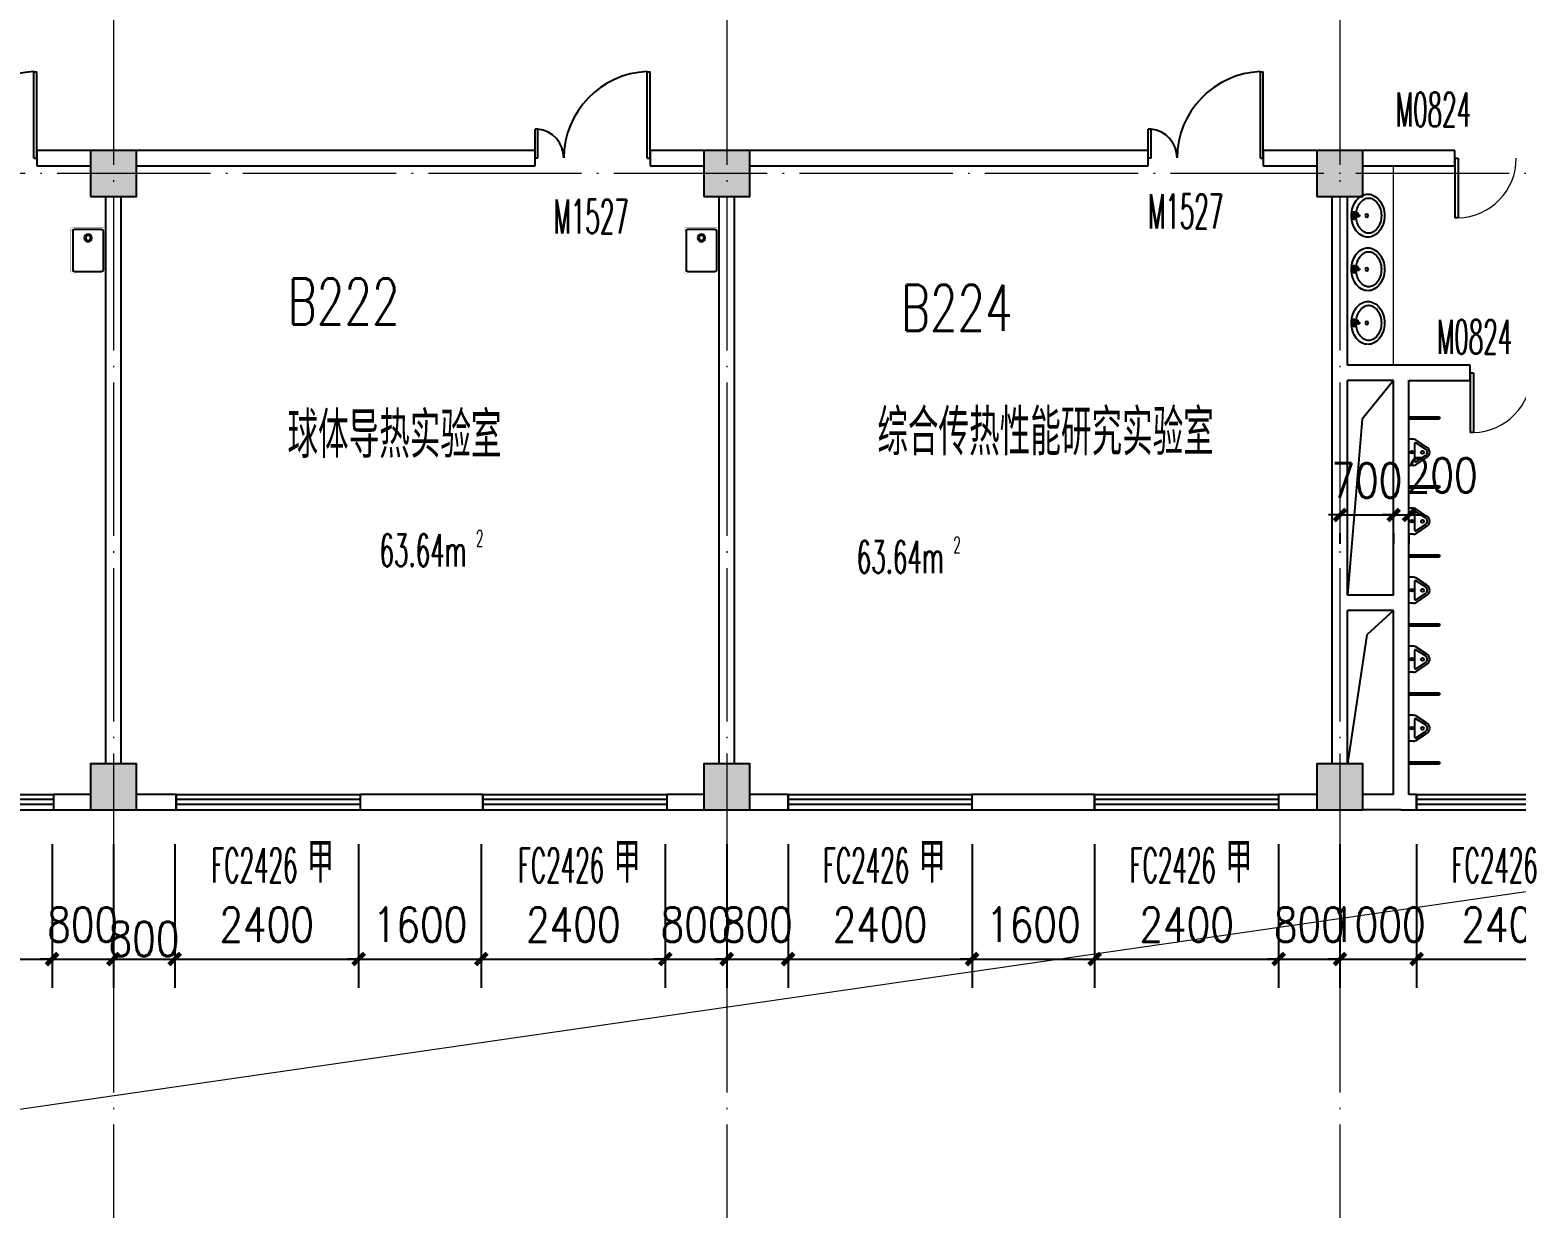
# Model space of a CAD drawing. Extents: x 1417642 to 3570900, y 124798 to 1191112.
# Drawn here: x 1547887 to 1567279, y 594271 to 609646 of the extents above; entities that cross this region are included whole.
import ezdxf

# ---------------------------------------------------------------- set-up
doc = ezdxf.new("R2010")
doc.units = 0
doc.header["$LTSCALE"] = 1000
doc.header["$MEASUREMENT"] = 0
doc.linetypes.add('DOTE', pattern=[2.42, 2, -0.2, 0.02, -0.2])
doc.layers.get('0').update_dxf_attribs({"linetype": 'CONTINUOUS'})
doc.layers.get('Defpoints').update_dxf_attribs({"linetype": 'CONTINUOUS'})
for name, color, linetype in [('COLUMN', 9, 'CONTINUOUS'), ('DOTE', 1, 'DOTE'), ('LATRINE', 6, 'CONTINUOUS'), ('LVTRY', 6, 'CONTINUOUS'), ('PUB_DIM', 3, 'CONTINUOUS'), ('PUB_HATCH', 8, 'CONTINUOUS'), ('PUB_TEXT', 40, 'CONTINUOUS'), ('SPACE', 7, 'CONTINUOUS'), ('STAIR', 2, 'CONTINUOUS'), ('tiaozheng', 20, 'CONTINUOUS'), ('WALL', 4, 'CONTINUOUS'), ('WINDOW', 2, 'CONTINUOUS'), ('WINDOW_TEXT', 7, 'CONTINUOUS'), ('填充', 252, 'CONTINUOUS'), ('水点', 3, 'CONTINUOUS')]:
    doc.layers.add(name, color=color, linetype=linetype)
doc.styles.add('_TCH_SPACE', font='ROMANS', dxfattribs={"width": 0.7, "height": 5, "bigfont": 'Z'})
doc.styles.add('_TCH_WINDOW', font='ROMANS.shx', dxfattribs={"width": 0.7, "height": 400, "bigfont": 'Z.shx'})
doc.styles.add('DIM_FONT', font='SIMPLEX.shx', dxfattribs={"width": 0.8})
doc.styles.get("Standard").update_dxf_attribs({"font": 'GBENOR', "bigfont": 'GBCBIG'})
doc.styles.add('Z', font='ROMANS', dxfattribs={"width": 0.7, "bigfont": 'Z'})
doc.dimstyles.new('DIMN150', dxfattribs={"dimscale": 1.5, "dimtxt": 300, "dimasz": 100, "dimexe": 250, "dimexo": 300, "dimgap": 150, "dimtad": 1, "dimdec": 0, "dimzin": 0, "dimdsep": 46, "dimtxsty": 'DIM_FONT', "dimblk": 'ARCHTICK', "dimcen": 0.09, "dimdle": 1.5, "dimclrt": 7, "dimazin": 2, "dimtfac": 1, "dimtdec": 0, "dimtix": 1, "dimtmove": 2, "dimatfit": 3, "dimldrblk": 'ARCHTICK', "dimfxl": 1, "dimtolj": 1, "dimtzin": 0, "dimarcsym": 0})

# ---------------------------------------------------------------- blocks, each defined once
blk = doc.blocks.new('M_E3')
for p, q in [((-275, -410), (-275, -50)), ((-255, -30), (255, -30)), ((275, -50), (275, -410)), ((255, -430), (-255, -430))]:
    blk.add_line(p, q)
at = {"const_width": 1.5}
for points in [[(-275, 0, 0.414214), (-305, -30, 0.414214)], [(305, -30, 0.414214), (275, 0, 0.414214)], [(-305, -430, 0.414214), (-275, -460, 0.414214)], [(275, -460, 0.414214), (305, -430, 0.414214)]]:
    blk.add_lwpolyline(points, format="xyb", dxfattribs=at)
for points in [[(-275, 0), (275, 0)], [(-305, -430), (-305, -30)], [(305, -30), (305, -430)], [(275, -460), (-275, -460)]]:
    blk.add_lwpolyline(points, dxfattribs=at)
for radius in [50, 32.5]:
    blk.add_circle((165, -230), radius)
for centre, start, end in [((-255, -50), 90, 180), ((255, -50), 0, 90), ((-255, -410), 180, 270), ((255, -410), 270, 0)]:
    blk.add_arc(centre, 20, start, end)
at = {"width": 0.8, "flags": 9}
for tag in ['XSIZE', 'YSIZE']:
    blk.add_attdef(tag, (0, 0), '', height=0.5, dxfattribs=at)
blk = doc.blocks.new('_ArchTick')
at = {"color": 0, "linetype": 'ByBlock', "const_width": 0.4}
blk.add_lwpolyline([(-0.5, -0.5), (0.5, 0.5)], dxfattribs=at)
blk = doc.blocks.new('*D2495')
at = {"layer": 'Defpoints', "color": 0}
for p in [(1564979, 603528), (1565679, 603528), (1565679, 603316)]:
    blk.add_point(p, dxfattribs=at)
at = {"layer": 'PUB_DIM', "color": 0, "lineweight": -2}
for p, q in [((1564979, 603316), (1564829, 603316)), ((1564979, 603316), (1565679, 603316)), ((1565679, 603316), (1565829, 603316)), ((1564979, 603078), (1564979, 602941)), ((1565679, 603078), (1565679, 602941))]:
    blk.add_line(p, q, dxfattribs=at)
at = {"layer": 'PUB_DIM', "color": 0, "lineweight": -2, "xscale": 150, "yscale": 150, "zscale": 150}
blk.add_blockref('_ArchTick', (1564979, 603316), dxfattribs=at)
at = {"layer": 'PUB_DIM', "color": 0, "lineweight": -2, "xscale": 150, "yscale": 150, "zscale": 150, "rotation": 180}
blk.add_blockref('_ArchTick', (1565679, 603316), dxfattribs=at)
at = {"layer": 'PUB_DIM', "color": 7, "insert": (1565329, 603766), "char_height": 450, "attachment_point": 5, "style": 'DIM_FONT'}
blk.add_mtext('\\A1;700', dxfattribs=at)
blk = doc.blocks.new('*D2496')
at = {"layer": 'Defpoints', "color": 0}
for p in [(1565679, 603528), (1565879, 603528), (1565879, 603316)]:
    blk.add_point(p, dxfattribs=at)
at = {"layer": 'PUB_DIM', "color": 0, "lineweight": -2}
for p, q in [((1565679, 603316), (1565529, 603316)), ((1565679, 603316), (1565879, 603316)), ((1565879, 603316), (1566029, 603316)), ((1565679, 603078), (1565679, 602941)), ((1565879, 603078), (1565879, 602941))]:
    blk.add_line(p, q, dxfattribs=at)
at = {"layer": 'PUB_DIM', "color": 0, "lineweight": -2, "xscale": 150, "yscale": 150, "zscale": 150}
blk.add_blockref('_ArchTick', (1565679, 603316), dxfattribs=at)
at = {"layer": 'PUB_DIM', "color": 0, "lineweight": -2, "xscale": 150, "yscale": 150, "zscale": 150, "rotation": 180}
blk.add_blockref('_ArchTick', (1565879, 603316), dxfattribs=at)
at = {"layer": 'PUB_DIM', "color": 7, "insert": (1566312, 603833), "char_height": 450, "attachment_point": 5, "style": 'DIM_FONT'}
blk.add_mtext('\\A1;200', dxfattribs=at)
blk = doc.blocks.new('*D3123')
at = {"layer": 'Defpoints', "color": 0}
for p in [(1545778, 599471), (1548178, 599471), (1548178, 597522)]:
    blk.add_point(p, dxfattribs=at)
at = {"layer": 'PUB_DIM', "color": 0, "lineweight": -2}
for p, q in [((1545778, 599021), (1545778, 597147)), ((1548178, 599021), (1548178, 597147)), ((1545776, 597522), (1548181, 597522))]:
    blk.add_line(p, q, dxfattribs=at)
at = {"layer": 'PUB_DIM', "color": 0, "lineweight": -2, "xscale": 150, "yscale": 150, "zscale": 150, "rotation": 180}
blk.add_blockref('_ArchTick', (1545778, 597522), dxfattribs=at)
at = {"layer": 'PUB_DIM', "color": 0, "lineweight": -2, "xscale": 150, "yscale": 150, "zscale": 150}
blk.add_blockref('_ArchTick', (1548178, 597522), dxfattribs=at)
at = {"layer": 'PUB_DIM', "color": 7, "insert": (1546978, 597972), "char_height": 450, "attachment_point": 5, "style": 'DIM_FONT'}
blk.add_mtext('\\A1;2400', dxfattribs=at)
blk = doc.blocks.new('*D3124')
at = {"layer": 'Defpoints', "color": 0}
for p in [(1548178, 599471), (1548979, 599471), (1548979, 597522)]:
    blk.add_point(p, dxfattribs=at)
at = {"layer": 'PUB_DIM', "color": 0, "lineweight": -2}
for p, q in [((1548178, 599021), (1548178, 597147)), ((1548979, 599021), (1548979, 597147)), ((1548178, 597522), (1548028, 597522)), ((1548178, 597522), (1548979, 597522)), ((1548979, 597522), (1549129, 597522))]:
    blk.add_line(p, q, dxfattribs=at)
at = {"layer": 'PUB_DIM', "color": 0, "lineweight": -2, "xscale": 150, "yscale": 150, "zscale": 150}
blk.add_blockref('_ArchTick', (1548178, 597522), dxfattribs=at)
at = {"layer": 'PUB_DIM', "color": 0, "lineweight": -2, "xscale": 150, "yscale": 150, "zscale": 150, "rotation": 180}
blk.add_blockref('_ArchTick', (1548979, 597522), dxfattribs=at)
at = {"layer": 'PUB_DIM', "color": 7, "insert": (1548578, 597972), "char_height": 450, "attachment_point": 5, "style": 'DIM_FONT'}
blk.add_mtext('\\A1;800', dxfattribs=at)
blk = doc.blocks.new('*D3125')
at = {"layer": 'Defpoints', "color": 0}
for p in [(1548979, 599471), (1549778, 599471), (1549778, 597522)]:
    blk.add_point(p, dxfattribs=at)
at = {"layer": 'PUB_DIM', "color": 0, "lineweight": -2}
for p, q in [((1548979, 599021), (1548979, 597147)), ((1549778, 599021), (1549778, 597147)), ((1548976, 597522), (1549781, 597522))]:
    blk.add_line(p, q, dxfattribs=at)
at = {"layer": 'PUB_DIM', "color": 0, "lineweight": -2, "xscale": 150, "yscale": 150, "zscale": 150, "rotation": 180}
blk.add_blockref('_ArchTick', (1548979, 597522), dxfattribs=at)
at = {"layer": 'PUB_DIM', "color": 0, "lineweight": -2, "xscale": 150, "yscale": 150, "zscale": 150}
blk.add_blockref('_ArchTick', (1549778, 597522), dxfattribs=at)
at = {"layer": 'PUB_DIM', "color": 7, "insert": (1549378, 597785), "char_height": 450, "attachment_point": 5, "style": 'DIM_FONT'}
blk.add_mtext('\\A1;800', dxfattribs=at)
blk = doc.blocks.new('*D3126')
at = {"layer": 'Defpoints', "color": 0}
for p in [(1549778, 599471), (1552178, 599471), (1552178, 597522)]:
    blk.add_point(p, dxfattribs=at)
at = {"layer": 'PUB_DIM', "color": 0, "lineweight": -2}
for p, q in [((1549778, 599021), (1549778, 597147)), ((1552178, 599021), (1552178, 597147)), ((1549776, 597522), (1552181, 597522))]:
    blk.add_line(p, q, dxfattribs=at)
at = {"layer": 'PUB_DIM', "color": 0, "lineweight": -2, "xscale": 150, "yscale": 150, "zscale": 150, "rotation": 180}
blk.add_blockref('_ArchTick', (1549778, 597522), dxfattribs=at)
at = {"layer": 'PUB_DIM', "color": 0, "lineweight": -2, "xscale": 150, "yscale": 150, "zscale": 150}
blk.add_blockref('_ArchTick', (1552178, 597522), dxfattribs=at)
at = {"layer": 'PUB_DIM', "color": 7, "insert": (1550978, 597972), "char_height": 450, "attachment_point": 5, "style": 'DIM_FONT'}
blk.add_mtext('\\A1;2400', dxfattribs=at)
blk = doc.blocks.new('*D3127')
at = {"layer": 'Defpoints', "color": 0}
for p in [(1552178, 599471), (1553778, 599471), (1553778, 597522)]:
    blk.add_point(p, dxfattribs=at)
at = {"layer": 'PUB_DIM', "color": 0, "lineweight": -2}
for p, q in [((1552178, 599021), (1552178, 597147)), ((1553778, 599021), (1553778, 597147)), ((1552178, 597522), (1552028, 597522)), ((1552178, 597522), (1553778, 597522)), ((1553778, 597522), (1553928, 597522))]:
    blk.add_line(p, q, dxfattribs=at)
at = {"layer": 'PUB_DIM', "color": 0, "lineweight": -2, "xscale": 150, "yscale": 150, "zscale": 150}
blk.add_blockref('_ArchTick', (1552178, 597522), dxfattribs=at)
at = {"layer": 'PUB_DIM', "color": 0, "lineweight": -2, "xscale": 150, "yscale": 150, "zscale": 150, "rotation": 180}
blk.add_blockref('_ArchTick', (1553778, 597522), dxfattribs=at)
at = {"layer": 'PUB_DIM', "color": 7, "insert": (1552978, 597972), "char_height": 450, "attachment_point": 5, "style": 'DIM_FONT'}
blk.add_mtext('\\A1;1600', dxfattribs=at)
blk = doc.blocks.new('*D3128')
at = {"layer": 'Defpoints', "color": 0}
for p in [(1553778, 599471), (1556178, 599471), (1556178, 597522)]:
    blk.add_point(p, dxfattribs=at)
at = {"layer": 'PUB_DIM', "color": 0, "lineweight": -2}
for p, q in [((1553778, 599021), (1553778, 597147)), ((1556178, 599021), (1556178, 597147)), ((1553776, 597522), (1556181, 597522))]:
    blk.add_line(p, q, dxfattribs=at)
at = {"layer": 'PUB_DIM', "color": 0, "lineweight": -2, "xscale": 150, "yscale": 150, "zscale": 150, "rotation": 180}
blk.add_blockref('_ArchTick', (1553778, 597522), dxfattribs=at)
at = {"layer": 'PUB_DIM', "color": 0, "lineweight": -2, "xscale": 150, "yscale": 150, "zscale": 150}
blk.add_blockref('_ArchTick', (1556178, 597522), dxfattribs=at)
at = {"layer": 'PUB_DIM', "color": 7, "insert": (1554978, 597972), "char_height": 450, "attachment_point": 5, "style": 'DIM_FONT'}
blk.add_mtext('\\A1;2400', dxfattribs=at)
blk = doc.blocks.new('*D3129')
at = {"layer": 'Defpoints', "color": 0}
for p in [(1556178, 599471), (1556979, 599471), (1556979, 597522)]:
    blk.add_point(p, dxfattribs=at)
at = {"layer": 'PUB_DIM', "color": 0, "lineweight": -2}
for p, q in [((1556178, 599021), (1556178, 597147)), ((1556979, 599021), (1556979, 597147)), ((1556178, 597522), (1556028, 597522)), ((1556178, 597522), (1556979, 597522)), ((1556979, 597522), (1557129, 597522))]:
    blk.add_line(p, q, dxfattribs=at)
at = {"layer": 'PUB_DIM', "color": 0, "lineweight": -2, "xscale": 150, "yscale": 150, "zscale": 150}
blk.add_blockref('_ArchTick', (1556178, 597522), dxfattribs=at)
at = {"layer": 'PUB_DIM', "color": 0, "lineweight": -2, "xscale": 150, "yscale": 150, "zscale": 150, "rotation": 180}
blk.add_blockref('_ArchTick', (1556979, 597522), dxfattribs=at)
at = {"layer": 'PUB_DIM', "color": 7, "insert": (1556578, 597972), "char_height": 450, "attachment_point": 5, "style": 'DIM_FONT'}
blk.add_mtext('\\A1;800', dxfattribs=at)
blk = doc.blocks.new('*D3130')
at = {"layer": 'Defpoints', "color": 0}
for p in [(1556979, 599471), (1557779, 599471), (1557779, 597522)]:
    blk.add_point(p, dxfattribs=at)
at = {"layer": 'PUB_DIM', "color": 0, "lineweight": -2}
for p, q in [((1556979, 599021), (1556979, 597147)), ((1557779, 599021), (1557779, 597147)), ((1556979, 597522), (1556829, 597522)), ((1556979, 597522), (1557779, 597522)), ((1557779, 597522), (1557929, 597522))]:
    blk.add_line(p, q, dxfattribs=at)
at = {"layer": 'PUB_DIM', "color": 0, "lineweight": -2, "xscale": 150, "yscale": 150, "zscale": 150}
blk.add_blockref('_ArchTick', (1556979, 597522), dxfattribs=at)
at = {"layer": 'PUB_DIM', "color": 0, "lineweight": -2, "xscale": 150, "yscale": 150, "zscale": 150, "rotation": 180}
blk.add_blockref('_ArchTick', (1557779, 597522), dxfattribs=at)
at = {"layer": 'PUB_DIM', "color": 7, "insert": (1557379, 597972), "char_height": 450, "attachment_point": 5, "style": 'DIM_FONT'}
blk.add_mtext('\\A1;800', dxfattribs=at)
blk = doc.blocks.new('*D3131')
at = {"layer": 'Defpoints', "color": 0}
for p in [(1557779, 599471), (1560179, 599471), (1560179, 597522)]:
    blk.add_point(p, dxfattribs=at)
at = {"layer": 'PUB_DIM', "color": 0, "lineweight": -2}
for p, q in [((1557779, 599021), (1557779, 597147)), ((1560179, 599021), (1560179, 597147)), ((1557776, 597522), (1560181, 597522))]:
    blk.add_line(p, q, dxfattribs=at)
at = {"layer": 'PUB_DIM', "color": 0, "lineweight": -2, "xscale": 150, "yscale": 150, "zscale": 150, "rotation": 180}
blk.add_blockref('_ArchTick', (1557779, 597522), dxfattribs=at)
at = {"layer": 'PUB_DIM', "color": 0, "lineweight": -2, "xscale": 150, "yscale": 150, "zscale": 150}
blk.add_blockref('_ArchTick', (1560179, 597522), dxfattribs=at)
at = {"layer": 'PUB_DIM', "color": 7, "insert": (1558979, 597972), "char_height": 450, "attachment_point": 5, "style": 'DIM_FONT'}
blk.add_mtext('\\A1;2400', dxfattribs=at)
blk = doc.blocks.new('*D3132')
at = {"layer": 'Defpoints', "color": 0}
for p in [(1560179, 599471), (1561779, 599471), (1561779, 597522)]:
    blk.add_point(p, dxfattribs=at)
at = {"layer": 'PUB_DIM', "color": 0, "lineweight": -2}
for p, q in [((1560179, 599021), (1560179, 597147)), ((1561779, 599021), (1561779, 597147)), ((1560179, 597522), (1560029, 597522)), ((1560179, 597522), (1561779, 597522)), ((1561779, 597522), (1561929, 597522))]:
    blk.add_line(p, q, dxfattribs=at)
at = {"layer": 'PUB_DIM', "color": 0, "lineweight": -2, "xscale": 150, "yscale": 150, "zscale": 150}
blk.add_blockref('_ArchTick', (1560179, 597522), dxfattribs=at)
at = {"layer": 'PUB_DIM', "color": 0, "lineweight": -2, "xscale": 150, "yscale": 150, "zscale": 150, "rotation": 180}
blk.add_blockref('_ArchTick', (1561779, 597522), dxfattribs=at)
at = {"layer": 'PUB_DIM', "color": 7, "insert": (1560979, 597972), "char_height": 450, "attachment_point": 5, "style": 'DIM_FONT'}
blk.add_mtext('\\A1;1600', dxfattribs=at)
blk = doc.blocks.new('*D3133')
at = {"layer": 'Defpoints', "color": 0}
for p in [(1561779, 599471), (1564179, 599471), (1564179, 597522)]:
    blk.add_point(p, dxfattribs=at)
at = {"layer": 'PUB_DIM', "color": 0, "lineweight": -2}
for p, q in [((1561779, 599021), (1561779, 597147)), ((1564179, 599021), (1564179, 597147)), ((1561776, 597522), (1564181, 597522))]:
    blk.add_line(p, q, dxfattribs=at)
at = {"layer": 'PUB_DIM', "color": 0, "lineweight": -2, "xscale": 150, "yscale": 150, "zscale": 150, "rotation": 180}
blk.add_blockref('_ArchTick', (1561779, 597522), dxfattribs=at)
at = {"layer": 'PUB_DIM', "color": 0, "lineweight": -2, "xscale": 150, "yscale": 150, "zscale": 150}
blk.add_blockref('_ArchTick', (1564179, 597522), dxfattribs=at)
at = {"layer": 'PUB_DIM', "color": 7, "insert": (1562979, 597972), "char_height": 450, "attachment_point": 5, "style": 'DIM_FONT'}
blk.add_mtext('\\A1;2400', dxfattribs=at)
blk = doc.blocks.new('*D3134')
at = {"layer": 'Defpoints', "color": 0}
for p in [(1564179, 599471), (1564979, 599471), (1564979, 597522)]:
    blk.add_point(p, dxfattribs=at)
at = {"layer": 'PUB_DIM', "color": 0, "lineweight": -2}
for p, q in [((1564179, 599021), (1564179, 597147)), ((1564979, 599021), (1564979, 597147)), ((1564179, 597522), (1564029, 597522)), ((1564179, 597522), (1564979, 597522)), ((1564979, 597522), (1565129, 597522))]:
    blk.add_line(p, q, dxfattribs=at)
at = {"layer": 'PUB_DIM', "color": 0, "lineweight": -2, "xscale": 150, "yscale": 150, "zscale": 150}
blk.add_blockref('_ArchTick', (1564179, 597522), dxfattribs=at)
at = {"layer": 'PUB_DIM', "color": 0, "lineweight": -2, "xscale": 150, "yscale": 150, "zscale": 150, "rotation": 180}
blk.add_blockref('_ArchTick', (1564979, 597522), dxfattribs=at)
at = {"layer": 'PUB_DIM', "color": 7, "insert": (1564579, 597972), "char_height": 450, "attachment_point": 5, "style": 'DIM_FONT'}
blk.add_mtext('\\A1;800', dxfattribs=at)
blk = doc.blocks.new('*D3135')
at = {"layer": 'Defpoints', "color": 0}
for p in [(1564979, 599471), (1565979, 599471), (1565979, 597522)]:
    blk.add_point(p, dxfattribs=at)
at = {"layer": 'PUB_DIM', "color": 0, "lineweight": -2}
for p, q in [((1564979, 599021), (1564979, 597147)), ((1565979, 599021), (1565979, 597147)), ((1564979, 597522), (1564829, 597522)), ((1564979, 597522), (1565979, 597522)), ((1565979, 597522), (1566129, 597522))]:
    blk.add_line(p, q, dxfattribs=at)
at = {"layer": 'PUB_DIM', "color": 0, "lineweight": -2, "xscale": 150, "yscale": 150, "zscale": 150}
blk.add_blockref('_ArchTick', (1564979, 597522), dxfattribs=at)
at = {"layer": 'PUB_DIM', "color": 0, "lineweight": -2, "xscale": 150, "yscale": 150, "zscale": 150, "rotation": 180}
blk.add_blockref('_ArchTick', (1565979, 597522), dxfattribs=at)
at = {"layer": 'PUB_DIM', "color": 7, "insert": (1565479, 597972), "char_height": 450, "attachment_point": 5, "style": 'DIM_FONT'}
blk.add_mtext('\\A1;1000', dxfattribs=at)
blk = doc.blocks.new('*D3136')
at = {"layer": 'Defpoints', "color": 0}
for p in [(1565979, 599471), (1568379, 599471), (1568379, 597522)]:
    blk.add_point(p, dxfattribs=at)
at = {"layer": 'PUB_DIM', "color": 0, "lineweight": -2}
for p, q in [((1565979, 599021), (1565979, 597147)), ((1568379, 599021), (1568379, 597147)), ((1565976, 597522), (1568381, 597522))]:
    blk.add_line(p, q, dxfattribs=at)
at = {"layer": 'PUB_DIM', "color": 0, "lineweight": -2, "xscale": 150, "yscale": 150, "zscale": 150, "rotation": 180}
blk.add_blockref('_ArchTick', (1565979, 597522), dxfattribs=at)
at = {"layer": 'PUB_DIM', "color": 0, "lineweight": -2, "xscale": 150, "yscale": 150, "zscale": 150}
blk.add_blockref('_ArchTick', (1568379, 597522), dxfattribs=at)
at = {"layer": 'PUB_DIM', "color": 7, "insert": (1567179, 597972), "char_height": 450, "attachment_point": 5, "style": 'DIM_FONT'}
blk.add_mtext('\\A1;2400', dxfattribs=at)
blk = doc.blocks.new('_FZH')
blk.add_lwpolyline([(-0.5, -0.5), (0.5, -0.5), (0.5, 0.5), (-0.5, 0.5)], close=True)
at = {"layer": 'PUB_HATCH'}
blk.add_solid([(-0.5, -0.5), (0.5, -0.5), (-0.5, 0.5), (0.5, 0.5)], dxfattribs=at)
blk = doc.blocks.new('$TCHSYS$WIN2D')
for p, q in [((-0.5, 0.5), (0.5, 0.5)), ((-0.5, 0.5), (-0.5, -0.5)), ((0.5, 0.5), (0.5, -0.5)), ((0.5, 0.1667), (-0.5, 0.1667)), ((0.5, -0.1667), (-0.5, -0.1667)), ((-0.5, -0.5), (0.5, -0.5))]:
    blk.add_line(p, q)
blk = doc.blocks.new('$DorLib2D$00000225')
at = {"color": 0}
for p, q in [((0.475, -0.001), (0.475, 0.752)), ((0.475, 0.752), (0.5, 0.752)), ((0.5, -0.001), (0.5, 0.752)), ((-0.5, 0), (-0.5, 0.252)), ((-0.475, 0.252), (-0.5, 0.252)), ((-0.475, 0), (-0.475, 0.252)), ((-0.475, 0), (-0.5, 0)), ((0.475, -0.001), (0.5, -0.001))]:
    blk.add_line(p, q, dxfattribs=at)
for centre, radius, start, end in [((0.505, -0.002), 0.755, 92.2493, 179.7238), ((-0.501, 0.003), 0.251, 359.7899, 84.0974)]:
    blk.add_arc(centre, radius, start, end, dxfattribs=at)
blk = doc.blocks.new('$lvtry$00000193')
for p, q in [((-17, -43, 0), (-17, -33, 0)), ((17, -43, 0), (17, -33, 0))]:
    blk.add_line(p, q)
at = {"elevation": 0}
blk.add_lwpolyline([(280, -215, 0.12431), (260, -136, 0.105707), (198, -63, 0.086941), (110, -17, 0.077137), (0, 0, 0.077137), (-110, -17, 0.086941), (-198, -63, 0.105707), (-260, -136, 0.12431), (-280, -215, 0.12431), (-260, -294, 0.105707), (-198, -367, 0.086941), (-110, -413, 0.077137), (0, -430, 0.077137), (110, -413, 0.086941), (198, -367, 0.105707), (260, -294, 0.12431)], format="xyb", close=True, dxfattribs=at)
blk.add_lwpolyline([(-25, -61, 0.056876), (-95, -75, 0.086941), (-168, -113, 0.105707), (-216, -170, 0.12431), (-230, -225, 0.12431), (-216, -280, 0.105707), (-168, -337, 0.086941), (-95, -375, 0.077137), (0, -390, 0.077137), (95, -375, 0.086941), (168, -337, 0.105707), (216, -280, 0.12431), (230, -225, 0.12431), (216, -170, 0.105707), (168, -113, 0.086941), (95, -75, 0.06676), (13, -60, 0.06676)], format="xyb", dxfattribs=at)
for centre, radius in [((0, -200, 0), 20), ((0, -43, 0), 16.7)]:
    blk.add_circle(centre, radius)
for centre, radius, start, end in [((-40, -34, 0), 10.1, 106.6096, 258.1648), ((-64, 234, 0), 259, 274.7069, 282.3732), ((-75, -213, 0), 173, 71.36, 79.1873), ((-29, -80, 0), 6.77, 155.344, 308.3224), ((-171, 19, 0), 166, 324.8411, 338.1337), ((-171, 19, 0), 170, 324.8411, 331.3523), ((-29, -80, 0), 3.37, 155.344, 308.3224), ((100, -194, 0), 170, 132.3141, 138.8253), ((100, -194, 0), 166, 125.5327, 138.8253), ((-12, -58, 0), 10.6, 201.8924, 261.774), ((0, -33, 0), 16.7, 0, 180), ((-381, -115, 0), 372, 2.3982, 6.7627), ((0, -96, 0), 9.9, 201.7837, 338.2163), ((64, 234, 0), 259, 257.6268, 265.2931), ((381, -115, 0), 372, 170.1008, 177.6018), ((75, -213, 0), 173, 100.8127, 110.4191), ((40, -34, 0), 10.1, 281.8352, 73.3904)]:
    blk.add_arc(centre, radius, start, end)
blk.add_point((0, -33, 0))
blk = doc.blocks.new('$DorLib2D$00000001')
for p, q in [((0.45, 0.975), (0.5, 0.975)), ((0.45, 0), (0.45, 0.975)), ((0.5, 0), (0.5, 0.975)), ((0.5, 0), (0.45, 0))]:
    blk.add_line(p, q)
at = {"lineweight": 13}
blk.add_arc((0.475, 0), 0.975, 91.4693, 180, dxfattribs=at)
blk = doc.blocks.new('$lvtry$00000219')
for p, q in [((-170, 0, 0), (170, 0, 0)), ((-170, -61, 0), (-170, 0, 0)), ((170, -61, 0), (170, 0, 0)), ((-162, -88, 0), (-69, -231, 0)), ((-124, -91, 0), (-43, -216, 0)), ((-116, -76, 0), (116, -76, 0)), ((43, -216, 0), (124, -91, 0)), ((69, -231, 0), (162, -88, 0))]:
    blk.add_line(p, q)
for centre, radius in [((0, -177, 0), 20), ((0, -38, 0), 17.7)]:
    blk.add_circle(centre, radius)
for centre, radius, start, end in [((-120, -61, 0), 50, 180, 213.0863), ((-116, -86, 0), 10, 90, 213.0863), ((116, -86, 0), 10, 326.9137, 90), ((120, -61, 0), 50, 326.9137, 0), ((0, -191, 0), 80, 210, 330), ((0, -191, 0), 50, 210, 330)]:
    blk.add_arc(centre, radius, start, end)
blk.add_point((0, -38, 0))

msp = doc.modelspace()

# ---------------------------------------------------------------- linework, layer by layer
at = {"layer": 'DOTE', "lineweight": 0, "elevation": 0}
for points in [[(1548978.7, 626822.2), (1548978.7, 515570.4)], [(1556978.7, 626822.2), (1556978.7, 515570.4)], [(1564978.7, 626822.2), (1564978.7, 515570.4)], [(1596227.1, 607770.9), (1432052.3, 607770.9)]]:
    msp.add_lwpolyline(points, dxfattribs=at)
at = {"layer": 'LATRINE'}
for p, q in [((1565878.7, 604595.9), (1566278.7, 604595.9)), ((1565878.7, 604595.9), (1565878.7, 604570.9)), ((1565878.7, 604570.9), (1566278.7, 604570.9)), ((1566278.7, 604595.9), (1566278.7, 604570.9)), ((1565878.7, 603695.9), (1566278.7, 603695.9)), ((1565878.7, 603695.9), (1565878.7, 603670.9)), ((1565878.7, 603670.9), (1566278.7, 603670.9)), ((1566278.7, 603695.9), (1566278.7, 603670.9)), ((1565878.7, 602795.9), (1566278.7, 602795.9)), ((1565878.7, 602795.9), (1565878.7, 602770.9)), ((1565878.7, 602770.9), (1566278.7, 602770.9)), ((1566278.7, 602795.9), (1566278.7, 602770.9)), ((1565878.7, 601895.9), (1566278.7, 601895.9)), ((1565878.7, 601895.9), (1565878.7, 601870.9)), ((1565878.7, 601870.9), (1566278.7, 601870.9)), ((1566278.7, 601895.9), (1566278.7, 601870.9)), ((1565878.7, 600995.9), (1566278.7, 600995.9)), ((1565878.7, 600995.9), (1565878.7, 600970.9)), ((1565878.7, 600970.9), (1566278.7, 600970.9)), ((1566278.7, 600995.9), (1566278.7, 600970.9)), ((1565878.7, 600095.9), (1566278.7, 600095.9)), ((1565878.7, 600095.9), (1565878.7, 600070.9)), ((1565878.7, 600070.9), (1566278.7, 600070.9)), ((1566278.7, 600095.9), (1566278.7, 600070.9))]:
    msp.add_line(p, q, dxfattribs=at)
at = {"layer": 'LATRINE', "lineweight": 0, "elevation": 0}
msp.add_lwpolyline([(1565678.7, 605270.9), (1565678.7, 607870.9)], dxfattribs=at)
at = {"layer": 'STAIR', "lineweight": 0, "elevation": 0}
msp.add_lwpolyline([(1525278.7, 582071), (1530241.4, 593031.3), (1574778.7, 599470.9)], dxfattribs=at)
at = {"layer": 'tiaozheng', "color": 2}
for p, q in [((1565678.7, 605070.9, 0), (1565267.9, 604567.6, 0)), ((1565267.9, 604567.6, 0), (1565078.7, 602270.9, 0)), ((1565678.7, 602070.9, 0), (1565330.8, 601753.5, 0)), ((1565330.8, 601753.5, 0), (1565078.7, 600070.9, 0))]:
    msp.add_line(p, q, dxfattribs=at)
at = {"layer": 'WALL'}
for p, q in [((1548678.7, 608070.9), (1547978.7, 608070.9)), ((1547978.7, 608070.9), (1547978.7, 607870.9)), ((1554478.7, 608070.9), (1549278.7, 608070.9)), ((1554478.7, 607870.9), (1554478.7, 608070.9)), ((1556678.7, 608070.9), (1555978.7, 608070.9)), ((1555978.7, 608070.9), (1555978.7, 607870.9)), ((1562478.7, 608070.9), (1557278.7, 608070.9)), ((1562478.7, 607870.9), (1562478.7, 608070.9)), ((1564678.7, 608070.9), (1563978.7, 608070.9)), ((1563978.7, 608070.9), (1563978.7, 607870.9)), ((1566478.7, 608070.9), (1565278.7, 608070.9)), ((1566478.7, 607870.9), (1566478.7, 608070.9)), ((1547978.7, 607870.9), (1548678.7, 607870.9)), ((1549278.7, 607870.9), (1554478.7, 607870.9)), ((1555978.7, 607870.9), (1556678.7, 607870.9)), ((1557278.7, 607870.9), (1562478.7, 607870.9)), ((1563978.7, 607870.9), (1564678.7, 607870.9)), ((1565278.7, 607870.9), (1566478.7, 607870.9)), ((1548878.7, 600070.9), (1548878.7, 607470.9)), ((1549078.7, 600070.9), (1549078.7, 607470.9)), ((1556878.7, 600070.9), (1556878.7, 607470.9)), ((1557078.7, 600070.9), (1557078.7, 607470.9)), ((1564878.7, 605170.9), (1564878.7, 607470.9)), ((1565078.7, 605270.9), (1565078.7, 607470.9)), ((1565778.7, 605270.9), (1565078.7, 605270.9)), ((1566678.7, 605270.9), (1565778.7, 605270.9)), ((1566678.7, 605070.9), (1566678.7, 605270.9)), ((1564878.7, 602170.9), (1564878.7, 605170.9)), ((1565678.7, 605070.9), (1565078.7, 605070.9)), ((1565078.7, 602270.9), (1565078.7, 605070.9)), ((1565678.7, 602270.9), (1565678.7, 605070.9)), ((1565878.7, 602170.9), (1565878.7, 605070.9)), ((1565878.7, 605070.9), (1566678.7, 605070.9)), ((1564878.7, 600070.9), (1564878.7, 602170.9)), ((1565678.7, 602270.9), (1565078.7, 602270.9)), ((1565878.7, 599670.9), (1565878.7, 602170.9)), ((1565078.7, 600070.9), (1565078.7, 602070.9)), ((1565678.7, 602070.9), (1565078.7, 602070.9)), ((1565678.7, 599670.9), (1565678.7, 602070.9)), ((1548678.7, 599670.9), (1548199.3, 599670.9)), ((1548199.3, 599670.9), (1548199.3, 599470.9)), ((1549799.3, 599670.9), (1549278.7, 599670.9)), ((1549799.3, 599470.9), (1549799.3, 599670.9)), ((1553799.3, 599670.9), (1552199.3, 599670.9)), ((1552199.3, 599670.9), (1552199.3, 599470.9)), ((1553799.3, 599470.9), (1553799.3, 599670.9)), ((1556678.7, 599670.9), (1556199.3, 599670.9)), ((1556199.3, 599670.9), (1556199.3, 599470.9)), ((1557778.7, 599670.9), (1557278.7, 599670.9)), ((1557778.7, 599470.9), (1557778.7, 599670.9)), ((1561778.7, 599670.9), (1560178.7, 599670.9)), ((1560178.7, 599670.9), (1560178.7, 599470.9)), ((1561778.7, 599470.9), (1561778.7, 599670.9)), ((1564678.7, 599670.9), (1564178.7, 599670.9)), ((1564178.7, 599670.9), (1564178.7, 599470.9)), ((1565678.7, 599670.9), (1565278.7, 599670.9)), ((1565978.7, 599670.9), (1565878.7, 599670.9)), ((1565978.7, 599470.9), (1565978.7, 599670.9)), ((1548199.3, 599470.9), (1548678.7, 599470.9)), ((1549278.7, 599470.9), (1549799.3, 599470.9)), ((1552199.3, 599470.9), (1553799.3, 599470.9)), ((1556199.3, 599470.9), (1556678.7, 599470.9)), ((1557278.7, 599470.9), (1557778.7, 599470.9)), ((1560178.7, 599470.9), (1561778.7, 599470.9)), ((1564178.7, 599470.9), (1564678.7, 599470.9)), ((1565778.7, 599470.9), (1565278.7, 599470.9)), ((1565778.7, 599470.9), (1565978.7, 599470.9))]:
    msp.add_line(p, q, dxfattribs=at)

# ---------------------------------------------------------------- block references
at = {"layer": 'COLUMN', "lineweight": 0, "xscale": 600, "yscale": 600, "zscale": 600}
for p in [(1548978.7, 607770.9, 0), (1556978.7, 607770.9, 0), (1564978.7, 607770.9, 0), (1548978.7, 599770.9, 0), (1556978.7, 599770.9, 0), (1564978.7, 599770.9, 0)]:
    msp.add_blockref('_FZH', p, dxfattribs=at)
at = {"layer": 'LVTRY', "lineweight": 0, "yscale": -1, "rotation": 270}
for p in [(1565128.7, 607220.9, 0), (1565128.7, 606520.9, 0), (1565128.7, 605820.9, 0)]:
    msp.add_blockref('$lvtry$00000193', p, dxfattribs=at)
at = {"layer": 'LVTRY', "lineweight": 0, "rotation": 90.00000000000001}
for p in [(1565878.7, 604133.4, 0), (1565878.7, 603233.4, 0), (1565878.7, 602333.4, 0), (1565878.7, 601433.4, 0), (1565878.7, 600533.4, 0)]:
    msp.add_blockref('$lvtry$00000219', p, dxfattribs=at)
at = {"layer": 'WINDOW', "lineweight": 0}
ref = msp.add_blockref('$DorLib2D$00000225', (1547228.7, 607970.9), dxfattribs=dict(at, xscale=-1500, yscale=-1500, zscale=-1500, rotation=180))
ref.add_attrib('A', 'M1527', (1546719.4, 607061.4), dxfattribs={"layer": 'WINDOW_TEXT', "lineweight": 0, "height": 446.25, "style": '_TCH_WINDOW', "width": 0.494118})
ref = msp.add_blockref('$DorLib2D$00000225', (1555228.7, 607970.9), dxfattribs=dict(at, xscale=-1500, yscale=-1500, zscale=-1500, rotation=180))
ref.add_attrib('A', 'M1527', (1554719.4, 606986.4), dxfattribs={"layer": 'WINDOW_TEXT', "lineweight": 0, "height": 446.25, "style": '_TCH_WINDOW', "width": 0.494118})
ref = msp.add_blockref('$DorLib2D$00000225', (1563228.7, 607970.9), dxfattribs=dict(at, xscale=-1500, yscale=-1500, zscale=-1500, rotation=180))
ref.add_attrib('A', 'M1527', (1562473.5, 607055.2), dxfattribs={"layer": 'WINDOW_TEXT', "lineweight": 0, "height": 446.25, "style": '_TCH_WINDOW', "width": 0.494118})
ref = msp.add_blockref('$DorLib2D$00000001', (1566878.7, 607970.9), dxfattribs=dict(at, xscale=800, yscale=800, zscale=800, rotation=180))
ref.add_attrib('A', 'M0824', (1565706.7, 608381.8), dxfattribs={"layer": 'WINDOW_TEXT', "lineweight": 0, "height": 446.25, "style": '_TCH_WINDOW', "width": 0.494118})
ref = msp.add_blockref('$DorLib2D$00000001', (1567078.7, 605170.9), dxfattribs=dict(at, xscale=800, yscale=800, zscale=800, rotation=180))
ref.add_attrib('A', 'M0824', (1566243.2, 605417), dxfattribs={"layer": 'WINDOW_TEXT', "lineweight": 0, "height": 446.25, "style": '_TCH_WINDOW', "width": 0.494118})
at = {"layer": 'WINDOW', "color": 2, "xscale": -2400, "yscale": -200, "zscale": -2400}
for p, rotation in [((1546999.3, 599570.9), 180), ((1550999.3, 599570.9), 180), ((1554999.3, 599570.9), 180), ((1558978.7, 599570.9), 180), ((1562978.7, 599570.9), 180), ((1567178.7, 599570.9), 180.000000000063)]:
    msp.add_blockref('$TCHSYS$WIN2D', p, dxfattribs=dict(at, rotation=rotation))
at = {"layer": '水点', "xscale": -1, "rotation": 270}
for p in [(1548878.7, 606765.9, 0), (1556878.7, 606765.9, 0)]:
    msp.add_blockref('M_E3', p, dxfattribs=at)

# ---------------------------------------------------------------- texts
at = {"layer": 'PUB_TEXT', "color": 1, "lineweight": 60, "style": 'Z', "width": 0.7}
for s, p in [('B222', (1551253.6, 605801.4)), ('B224', (1559251.4, 605716.4))]:
    msp.add_text(s, height=600, dxfattribs=at).set_placement(p)
at = {"layer": 'SPACE', "style": '_TCH_SPACE', "width": 0.525}
for s, height, p in [('2', 210, (1553710.1, 602906, 0)), ('63.64m', 420, (1552450.1, 602643.5, 0)), ('63.64m', 420, (1558675.3, 602557.3, 0)), ('2', 210, (1559935.3, 602819.8, 0))]:
    msp.add_text(s, height=height, dxfattribs=at).set_placement(p)
at = {"layer": 'WINDOW_TEXT', "color": 2, "style": '_TCH_WINDOW'}
for s, height, width, p in [('甲', 525, 0.7, (1551505.4, 598520.9)), ('甲', 525, 0.7, (1555505.4, 598520.9)), ('甲', 525, 0.7, (1559484.8, 598520.9)), ('甲', 525, 0.7, (1563484.8, 598520.9)), ('FC2426', 446.25, 0.494118, (1550255.9, 598520.9)), ('FC2426', 446.25, 0.494118, (1554255.9, 598520.9)), ('FC2426', 446.25, 0.494118, (1558235.3, 598520.9)), ('FC2426', 446.25, 0.494118, (1562235.3, 598520.9)), ('FC2426', 446.25, 0.494118, (1566435.3, 598520.9))]:
    msp.add_text(s, height=height, dxfattribs=dict(at, width=width)).set_placement(p)
at = {"layer": '填充', "char_height": 600, "width": 5704.437, "attachment_point": 1, "style": '_TCH_WINDOW'}
for s, insert in [('{\\C2;球体导热实验室}', (1551249.6, 604658.8)), ('{\\C2;综合传热性能研究实验室}', (1558944.6, 604693.6))]:
    msp.add_mtext(s, dxfattribs=dict(at, insert=insert))

# ---------------------------------------------------------------- dimensions: what is measured, and where the dimension line sits
at = {"layer": 'PUB_DIM'}
for p1, p2, distance, picture, middle in [((1564978.7, 603528.5), (1565678.7, 603528.5), -212.7, '*D2495', (1565328.7, 603765.8)), ((1545778.3, 599470.9), (1548178.3, 599470.9), -1948.8, '*D3123', (1546978.3, 597972.1)), ((1548178.3, 599470.9), (1548978.7, 599470.9), -1948.8, '*D3124', (1548578.5, 597972.1)), ((1549778.3, 599470.9), (1552178.3, 599470.9), -1948.8, '*D3126', (1550978.3, 597972.1)), ((1552178.3, 599470.9), (1553778.3, 599470.9), -1948.8, '*D3127', (1552978.3, 597972.1)), ((1553778.3, 599470.9), (1556178.3, 599470.9), -1948.8, '*D3128', (1554978.3, 597972.1)), ((1556178.3, 599470.9), (1556978.7, 599470.9), -1948.8, '*D3129', (1556578.5, 597972.1)), ((1556978.7, 599470.9), (1557778.7, 599470.9), -1948.8, '*D3130', (1557378.7, 597972.1)), ((1557778.7, 599470.9), (1560178.7, 599470.9), -1948.8, '*D3131', (1558978.7, 597972.1)), ((1560178.7, 599470.9), (1561778.7, 599470.9), -1948.8, '*D3132', (1560978.7, 597972.1)), ((1561778.7, 599470.9), (1564178.7, 599470.9), -1948.8, '*D3133', (1562978.7, 597972.1)), ((1564178.7, 599470.9), (1564978.7, 599470.9), -1948.8, '*D3134', (1564578.7, 597972.1)), ((1564978.7, 599470.9), (1565978.7, 599470.9), -1948.8, '*D3135', (1565478.7, 597972.1)), ((1565978.7, 599470.9), (1568378.7, 599470.9), -1948.8, '*D3136', (1567178.7, 597972.1))]:
    dim = msp.add_aligned_dim(p1=p1, p2=p2, distance=distance, dimstyle='DIMN150', dxfattribs=at)
    dim.commit()
    dim.dimension.update_dxf_attribs({"geometry": picture, "text_midpoint": middle})
for base, p1, p2, angle, picture, middle in [((1565878.7, 603315.8), (1565678.7, 603528.5), (1565878.7, 603528.5), 0, '*D2496', (1566312.2, 603833.3)), ((1549778.3, 597522.1), (1548978.7, 599470.9), (1549778.3, 599470.9), 360, '*D3125', (1549378.5, 597785.4))]:
    dim = msp.add_linear_dim(base=base, p1=p1, p2=p2, angle=angle, dimstyle='DIMN150', dxfattribs=at)
    dim.commit()
    dim.dimension.update_dxf_attribs({"geometry": picture, "text_midpoint": middle, "dimtype": 129})

doc.saveas('drawing.dxf')
